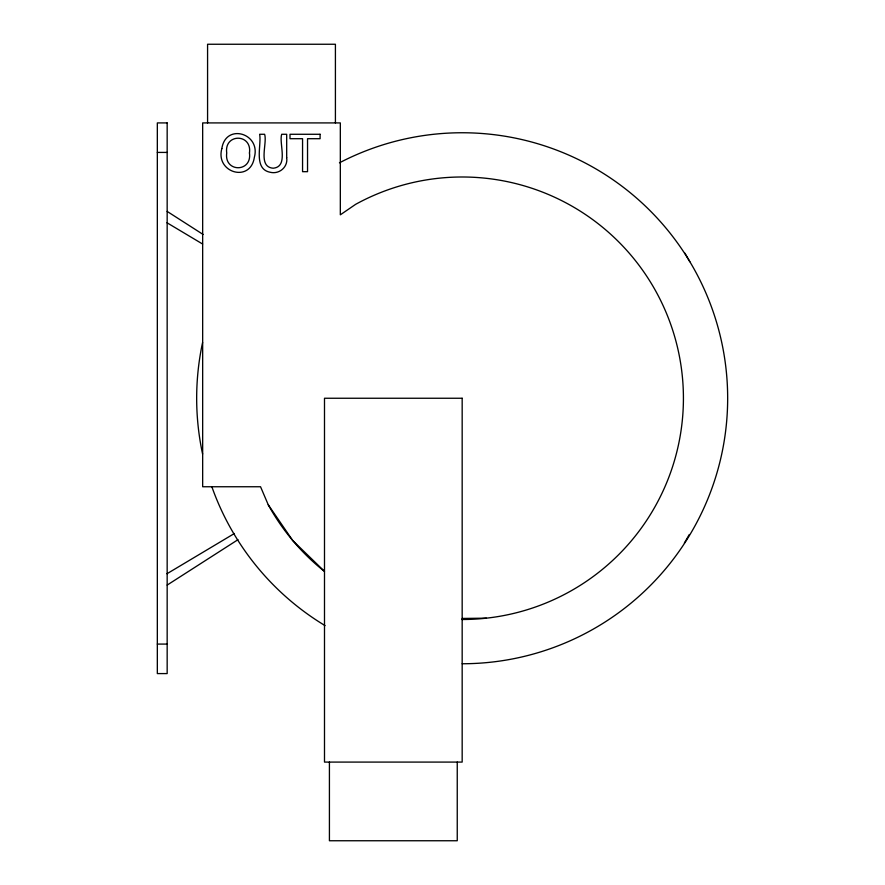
<?xml version="1.0" encoding="UTF-8"?>
<svg xmlns="http://www.w3.org/2000/svg" width="885" height="885" viewBox="0 0 885 885"><rect width="100%" height="100%" fill="white"/><g stroke="black" fill="none" stroke-linecap="round" stroke-linejoin="round"><path stroke-width="1.33" d="M684.37 543.047L689.282 534.54M167.165 585.085L237.976 539.684M166.977 573.745L234.403 533.5M462.169 618.449L486.363 618.172M157.331 152.419L167.165 152.419M157.331 644.081L167.165 644.081M167 222.766L202.61 244.028M167.165 211.415L203.119 234.47M461.97 619.5A221.25 221.25 0 0 0 676.505 343.358A221.25 221.25 0 0 0 355.648 204.324L340.327 214.823L340.327 122.915L202.665 122.915L202.665 486.75L260.544 486.75L268.243 504.771L292.758 540.558L324.496 571.345M684.89 253.143L689.802 261.661M457.246 762.085L457.246 840.75L329.419 840.75L329.419 762.085M335.415 122.915L335.415 44.25L207.577 44.25L207.577 122.915M339.442 162.818A265.5 265.5 0 0 1 720.036 335.072A265.5 265.5 0 0 1 462.169 663.75M325.06 625.606A265.5 265.5 0 0 1 211.969 487.082M202.599 454.06A265.5 265.5 0 0 1 202.599 342.44M323.766 570.869A221.25 221.25 0 0 1 268.243 504.771M286.685 157.618C288.189 167.099 279.151 174.611 270.069 172.243C253.132 168.902 261.706 145.251 259.637 134.277L264.604 134.277C267.602 143.281 257.358 166.867 273.144 168.216C288.952 166.834 278.742 143.326 281.707 134.277L286.685 134.277L286.685 157.618M249.459 152.994C252.225 172.641 223.982 172.619 226.726 152.994C223.927 133.27 252.258 133.303 249.459 152.994M221.847 148.558C215.099 172.719 250.555 183.184 254.349 157.32C261.031 133.27 225.675 122.827 221.847 148.558M167.165 122.915L157.331 122.915L157.331 673.585L167.165 673.585L167.165 122.915M320.093 134.277L290.003 134.277L290.003 138.702L302.559 138.702L302.559 171.679L307.537 171.679L307.537 138.702L320.093 138.702L320.093 134.277M462.169 398.25L324.496 398.25L324.496 762.085L462.169 762.085L462.169 398.25"/></g></svg>
